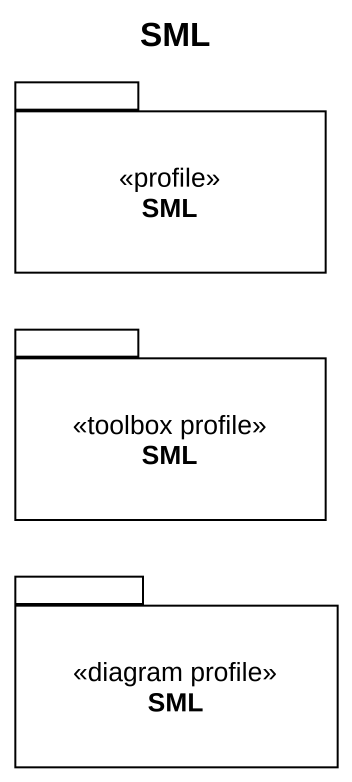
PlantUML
@startuml
title SML
package SML <<profile>> {
}
package "SML" as SML_2 <<toolbox profile>> {
}
package "SML" as SML_3 <<diagram profile>> {
}
@enduml
